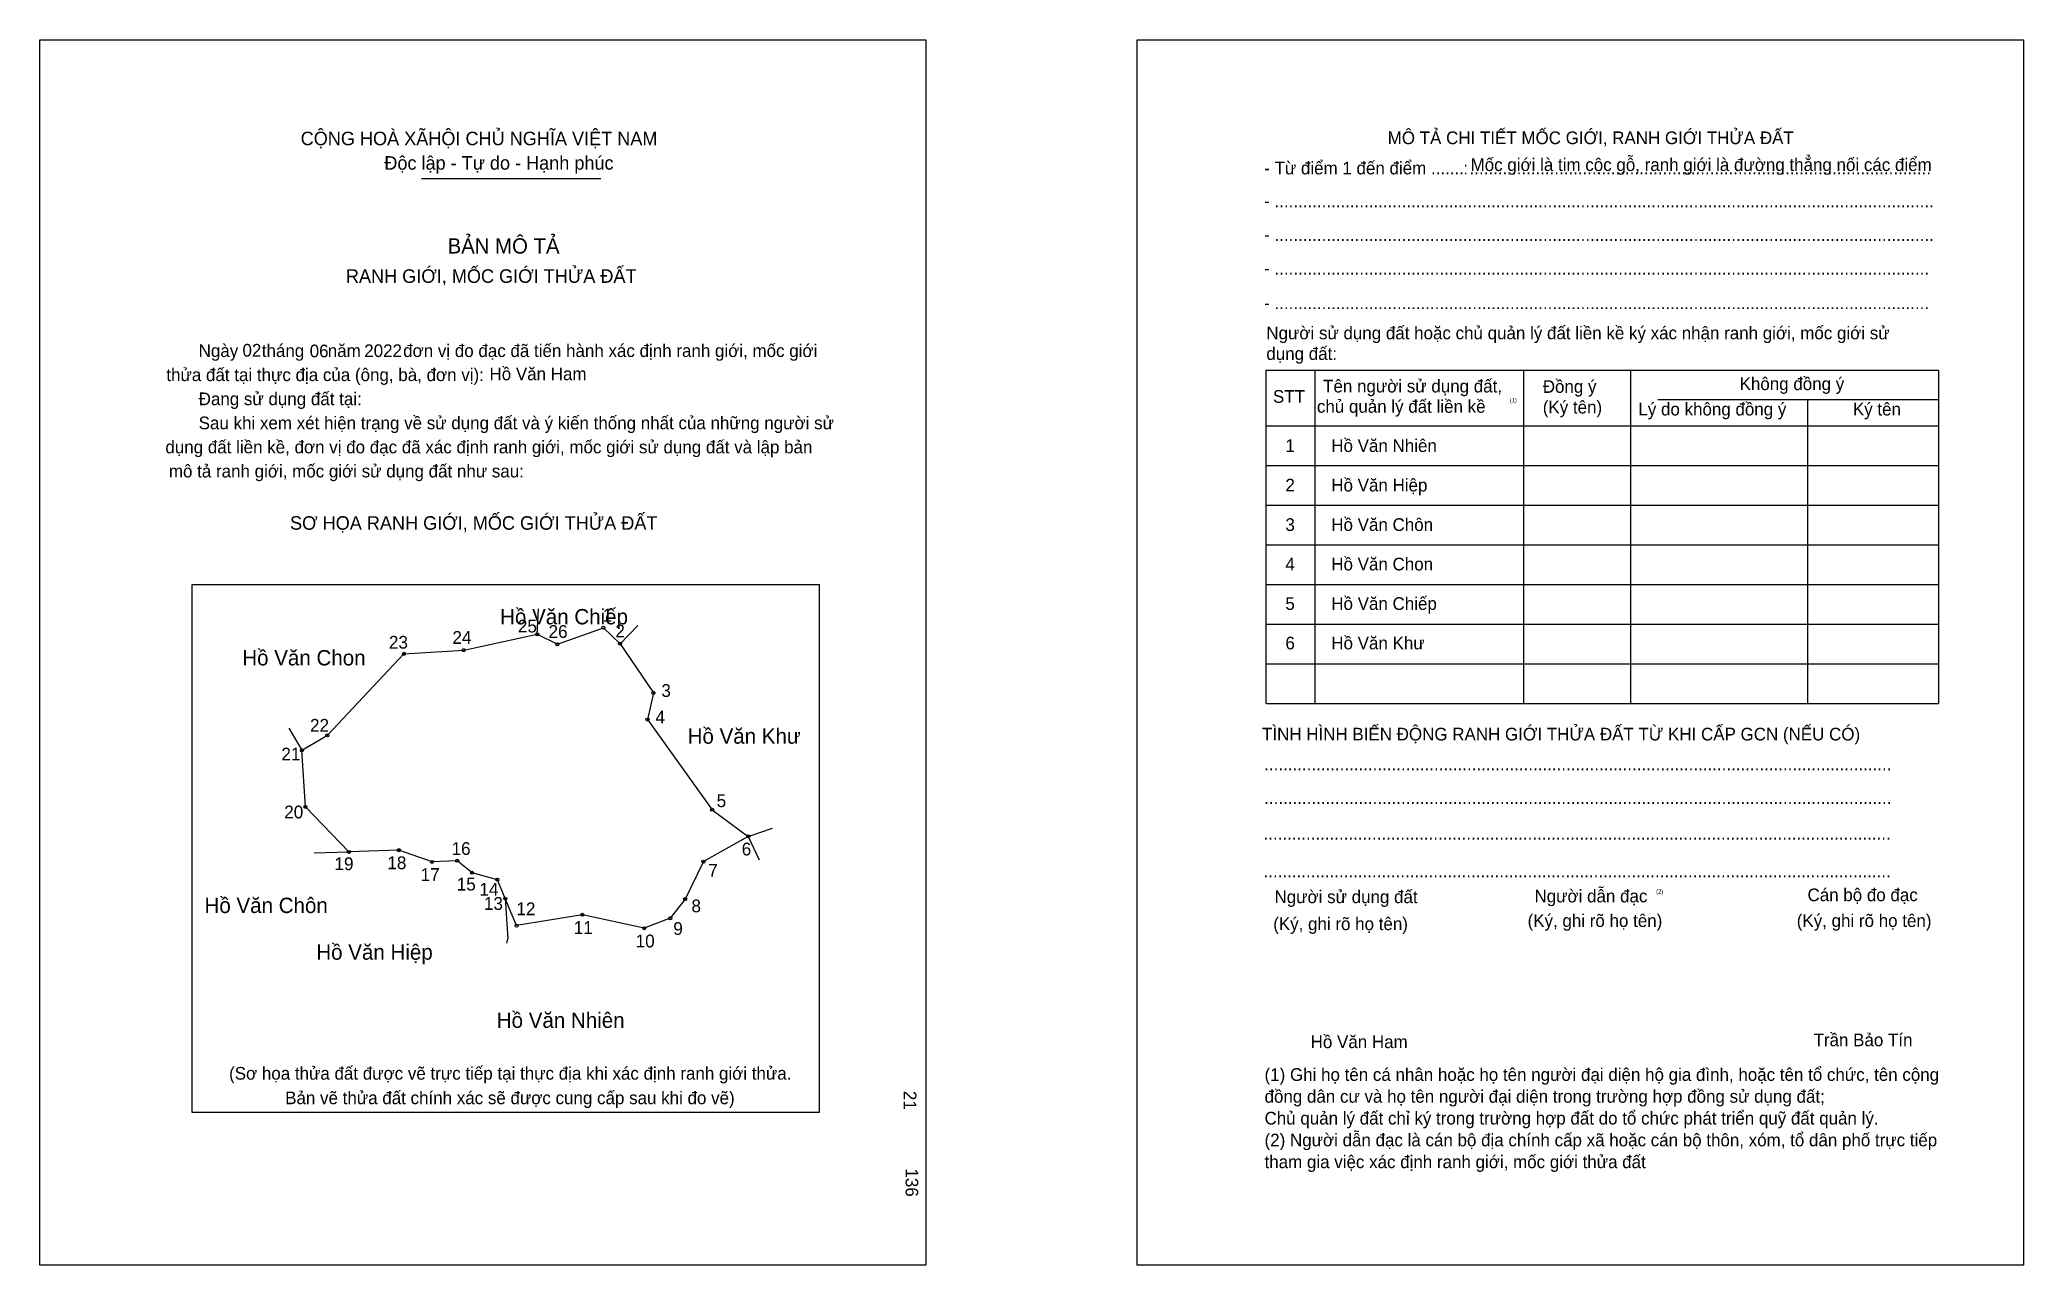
# Model space of a CAD drawing. Extents: x 547948 to 548695, y 1824761 to 1825222.
import ezdxf

# ---------------------------------------------------------------- set-up
doc = ezdxf.new("R2010")
doc.units = 0
for name, color, linetype in [('bmtKhungInTrang1', 7, 'Continuous'), ('bmtKhungInTrang2', 7, 'Continuous'), ('bmtNoiDung', 7, 'Continuous'), ('bmtTemplate', 7, 'Continuous'), ('CanhThua', 7, 'Continuous'), ('MocDinhThua', 7, 'Continuous'), ('RauThua', 7, 'Continuous'), ('SoHieuDinhThua', 7, 'Continuous'), ('TenChuLanCan', 7, 'Continuous')]:
    doc.layers.add(name, color=color, linetype=linetype)

msp = doc.modelspace()

# ---------------------------------------------------------------- linework, layer by layer
at = {"layer": 'bmtKhungInTrang1'}
msp.add_lwpolyline([(547947.94, 1825222.11), (548281.67, 1825222.11), (548281.67, 1824760.52), (547947.94, 1824760.52)], close=True, dxfattribs=at)
at = {"layer": 'bmtKhungInTrang2'}
msp.add_lwpolyline([(548361.26, 1825222.11), (548695, 1825222.11), (548695, 1824760.52), (548361.26, 1824760.52)], close=True, dxfattribs=at)
at = {"layer": 'bmtTemplate'}
for p, q in [((548091.76, 1825169.8), (548159.24, 1825169.8)), ((548428.21, 1825097.61), (548428.21, 1824972.12)), ((548506.72, 1825097.61), (548506.72, 1824972.12)), ((548547.11, 1825097.76), (548547.11, 1824972.12)), ((548663.04, 1825097.61), (548663.04, 1824972.12)), ((548557.35, 1825086.56), (548663.04, 1825086.56)), ((548409.91, 1825076.7), (548663.04, 1825076.7)), ((548409.91, 1825061.76), (548663.04, 1825061.76)), ((548409.91, 1825046.82), (548663.04, 1825046.82)), ((548409.91, 1825031.88), (548663.04, 1825031.88)), ((548409.91, 1825016.94), (548663.04, 1825016.94)), ((548409.91, 1825002), (548663.04, 1825002)), ((548409.91, 1824987.06), (548663.04, 1824987.06)), ((548409.91, 1824972.12), (548663.04, 1824972.12))]:
    msp.add_line(p, q, dxfattribs=at)
for points in [[(548409.75, 1825097.61), (548663.04, 1825097.61)], [(548409.75, 1825097.61), (548409.75, 1824972.12)], [(548613.77, 1825086.41), (548613.77, 1824972.12)]]:
    msp.add_lwpolyline(points, dxfattribs=at)
msp.add_lwpolyline([(548005.36, 1824818.01), (548005.36, 1825016.93), (548241.5, 1825016.93), (548241.5, 1824818.01)], close=True, dxfattribs=at)
at = {"layer": 'CanhThua'}
for p, q in [((548142.91, 1824994.4), (548160.24, 1825000.66)), ((548160.24, 1825000.66), (548166.52, 1824994.6)), ((548085.1, 1824990.81), (548107.62, 1824992.2)), ((548107.62, 1824992.2), (548135.33, 1824998.16)), ((548135.33, 1824998.16), (548142.91, 1824994.4)), ((548166.52, 1824994.6), (548179.07, 1824976.07)), ((548056.31, 1824960.12), (548085.1, 1824990.81)), ((548179.07, 1824976.07), (548176.85, 1824966.05)), ((548176.85, 1824966.05), (548201.2, 1824932.12)), ((548046.69, 1824954.49), (548056.31, 1824960.12)), ((548048.03, 1824933.19), (548046.69, 1824954.49)), ((548064.37, 1824916.22), (548048.03, 1824933.19)), ((548201.2, 1824932.12), (548214.8, 1824922.05)), ((548214.8, 1824922.05), (548197.95, 1824912.54)), ((548083.21, 1824916.88), (548064.37, 1824916.22)), ((548095.73, 1824912.46), (548083.21, 1824916.88)), ((548105.16, 1824912.89), (548095.73, 1824912.46)), ((548110.8, 1824908.36), (548105.16, 1824912.89)), ((548197.95, 1824912.54), (548191.04, 1824898.43)), ((548120.3, 1824905.76), (548110.8, 1824908.36)), ((548123.28, 1824898.65), (548120.3, 1824905.76)), ((548127.55, 1824888.46), (548123.28, 1824898.65)), ((548191.04, 1824898.43), (548185.43, 1824891.22)), ((548152.33, 1824892.54), (548127.55, 1824888.46)), ((548175.61, 1824887.47), (548152.33, 1824892.54)), ((548185.43, 1824891.22), (548175.61, 1824887.47))]:
    msp.add_line(p, q, dxfattribs=at)
at = {"layer": 'MocDinhThua'}
for centre in [(548160.24, 1825000.66), (548107.62, 1824992.2), (548135.33, 1824998.16), (548142.91, 1824994.4), (548166.52, 1824994.6), (548085.1, 1824990.81), (548179.07, 1824976.07), (548176.85, 1824966.05), (548046.69, 1824954.49), (548056.31, 1824960.12), (548048.03, 1824933.19), (548201.2, 1824932.12), (548083.21, 1824916.88), (548214.8, 1824922.05), (548064.37, 1824916.22), (548095.73, 1824912.46), (548105.16, 1824912.89), (548197.95, 1824912.54), (548110.8, 1824908.36), (548120.3, 1824905.76), (548123.28, 1824898.65), (548191.04, 1824898.43), (548127.55, 1824888.46), (548152.33, 1824892.54), (548175.61, 1824887.47), (548185.43, 1824891.22)]:
    msp.add_circle(centre, 0.578, dxfattribs=at)
at = {"layer": 'RauThua'}
for p, q in [((548135.33, 1824998.16), (548135.77, 1825007.76)), ((548166.52, 1824994.6), (548173.25, 1825001.49)), ((548041.76, 1824962.77), (548046.69, 1824954.49)), ((548214.8, 1824922.05), (548223.92, 1824925.12)), ((548214.8, 1824922.05), (548218.88, 1824913.29)), ((548051.28, 1824915.92), (548064.37, 1824916.22)), ((548123.28, 1824898.65), (548124.19, 1824883.48)), ((548123.88, 1824881.81), (548124.19, 1824883.48))]:
    msp.add_line(p, q, dxfattribs=at)

# ---------------------------------------------------------------- texts
at = {"layer": 'bmtNoiDung'}
for s, height, p in [('02', 4.775, (548024.31, 1825102.76)), ('06', 4.775, (548049.63, 1825102.49)), ('2022', 4.775, (548070.18, 1825102.59)), ('Hồ Văn Ham', 4.775, (548117.35, 1825093.87)), ('1', 4.78, (548417.09, 1825066.84)), ('Hồ Văn Nhiên ', 4.7752, (548434.37, 1825066.84)), ('2', 4.78, (548417.09, 1825051.97)), ('Hồ Văn Hiệp ', 4.7752, (548434.37, 1825051.97)), ('3', 4.78, (548417.09, 1825037.1)), ('Hồ Văn Chôn ', 4.7752, (548434.37, 1825037.1)), ('4', 4.78, (548417.09, 1825022.23)), ('Hồ Văn Chon ', 4.7752, (548434.37, 1825022.23)), ('5', 4.78, (548417.09, 1825007.36)), ('Hồ Văn Chiếp ', 4.7752, (548434.37, 1825007.36)), ('6', 4.78, (548417.09, 1824992.5)), ('Hồ Văn Khư ', 4.7752, (548434.37, 1824992.5)), ('Hồ Văn Ham', 4.775, (548426.59, 1824842.32))]:
    msp.add_text(s, height=height, dxfattribs=at).set_placement(p)
for s, p in [('21', (548273.36, 1824826.22)), ('136', (548274.04, 1824797))]:
    msp.add_text(s, height=4.775, rotation=270, dxfattribs=at).set_placement(p)
at = {"layer": 'bmtTemplate'}
for s, height, p in [('CỘNG HOÀ XÃHỘI CHỦ NGHĨA VIỆT NAM', 5.0935, (548046.24, 1825182.36)), ('MÔ TẢ CHI TIẾT MỐC GIỚI, RANH GIỚI THỬA ĐẤT', 4.7733, (548455.62, 1825182.77)), ('Độc lập - Tự do - Hạnh phúc', 5.0935, (548077.74, 1825173.15)), ('Mốc giới là tim cộc gỗ, ranh giới là đường thẳng nối các điểm', 4.7733, (548486.84, 1825172.65)), ('- Từ điểm 1 đến điểm .......', 4.7733, (548409.1, 1825171.38)), (':', 4.77, (548484.09, 1825171.38)), ('..................................................................................................', 4.7733, (548486.44, 1825171.38)), ('- ............................................................................................................................................', 4.77334, (548409.1, 1825159.01)), ('BẢN MÔ TẢ', 5.73, (548101.58, 1825141.58)), ('- ............................................................................................................................................', 4.77334, (548409.1, 1825146.32)), ('RANH GIỚI, MỐC GIỚI THỬA ĐẤT', 5.0935, (548063.27, 1825130.53)), ('- ...........................................................................................................................................', 4.77334, (548409.1, 1825133.62)), ('- ...........................................................................................................................................', 4.77334, (548409.1, 1825120.62)), ('Người sử dụng đất hoặc chủ quản lý đất liền kề ký xác nhận ranh giới, mốc giới sử', 4.7733, (548409.91, 1825109.27)), ('Ngày     tháng     năm         đơn vị đo đạc đã tiến hành xác định ranh giới, mốc giới ', 4.7752, (548007.82, 1825102.6)), ('dụng đất:', 4.773, (548409.91, 1825101.5)), ('thửa đất tại thực địa của (ông, bà, đơn vị):', 4.7752, (547995.65, 1825093.53)), ('Đang sử dụng đất tại:', 4.7752, (548007.82, 1825084.46)), ('STT', 4.773, (548412.4, 1825085.36)), ('Tên người sử dụng đất,', 4.7733, (548431.29, 1825089.25)), ('Đồng ý', 4.773, (548514.02, 1825089.1)), ('Không đồng ý', 4.7733, (548588.15, 1825090.14)), ('chủ quản lý đất liền kề', 4.7733, (548428.95, 1825081.61)), ('(1)', 1.592, (548501.55, 1825085.54)), ('(Ký tên)', 4.773, (548514.02, 1825081.33)), ('Lý do không đồng ý', 4.7733, (548550.03, 1825080.58)), ('Ký tên', 4.773, (548630.81, 1825080.58)), ('Sau khi xem xét hiện trạng về sử dụng đất và ý kiến thống nhất của những người sử ', 4.7752, (548007.82, 1825075.39)), ('dụng đất liền kề, đơn vị đo đạc đã xác định ranh giới, mốc giới sử dụng đất và lập bản', 4.7752, (547995.29, 1825066.32)), ('mô tả ranh giới, mốc giới sử dụng đất như sau:', 4.7752, (547996.6, 1825057.25)), ('SƠ HỌA RANH GIỚI, MỐC GIỚI THỬA ĐẤT', 5.0935, (548042.23, 1825037.55)), ('TÌNH HÌNH BIẾN ĐỘNG RANH GIỚI THỬA ĐẤT TỪ KHI CẤP GCN (NẾU CÓ)', 4.7733, (548408.29, 1824958.19)), ('.....................................................................................................................................', 4.78049, (548409.1, 1824946.96)), ('.....................................................................................................................................', 4.78049, (548409.1, 1824934.26)), ('.....................................................................................................................................', 4.78049, (548408.85, 1824920.82)), ('.....................................................................................................................................', 4.78049, (548408.85, 1824906.62)), ('Người sử dụng đất', 4.7733, (548412.99, 1824896.92)), ('Người dẫn đạc', 4.7733, (548510.89, 1824897.21)), ('(2)', 1.592, (548556.73, 1824900.51)), ('Cán bộ đo đạc', 4.7733, (548613.72, 1824897.66)), ('(Ký, ghi rõ họ tên)', 4.7733, (548412.5, 1824886.76)), ('(Ký, ghi rõ họ tên)', 4.7733, (548508.3, 1824887.95)), ('(Ký, ghi rõ họ tên)', 4.7733, (548609.67, 1824887.95)), ('Trần Bảo Tín', 4.7733, (548616, 1824843.03)), ('(Sơ họa thửa đất được vẽ trực tiếp tại thực địa khi xác định ranh giới thửa.', 4.7752, (548019.28, 1824830.44)), ('(1) Ghi họ tên cá nhân hoặc họ tên người đại diện hộ gia đình, hoặc tên tổ chức, tên cộng', 4.7733, (548409.24, 1824829.98)), ('Bản vẽ thửa đất chính xác sẽ được cung cấp sau khi đo vẽ)', 4.7752, (548040.4, 1824821.2)), ('đồng dân cư và họ tên người đại diện trong trường hợp đồng sử dụng đất;', 4.7733, (548409.24, 1824821.76)), ('Chủ quản lý đất chỉ ký trong trường hợp đất do tổ chức phát triển quỹ đất quản lý.', 4.7733, (548409.24, 1824813.55)), ('(2) Người dẫn đạc là cán bộ địa chính cấp xã hoặc cán bộ thôn, xóm, tổ dân phố trực tiếp', 4.7733, (548409.24, 1824805.33)), ('tham gia việc xác định ranh giới, mốc giới thửa đất', 4.7733, (548409.24, 1824797.11))]:
    msp.add_text(s, height=height, dxfattribs=at).set_placement(p)
at = {"layer": 'SoHieuDinhThua'}
for s, height, p in [('1', 4.82, (548160, 1825002.96)), ('24', 4.819, (548103.38, 1824994.56)), ('25', 4.819, (548128.04, 1824998.86)), ('26', 4.819, (548139.59, 1824996.8)), ('2', 4.82, (548164.75, 1824997.01)), ('23', 4.819, (548079.46, 1824992.76)), ('3', 4.82, (548182.08, 1824974.57)), ('4', 4.82, (548179.86, 1824964.61)), ('22', 4.819, (548049.74, 1824961.48)), ('21', 4.819, (548038.96, 1824950.65)), ('20', 4.819, (548040.04, 1824928.83)), ('5', 4.82, (548202.9, 1824933.09)), ('16', 4.819, (548103.06, 1824915.06)), ('6', 4.82, (548212.33, 1824914.88)), ('19', 4.819, (548058.97, 1824909.35)), ('18', 4.819, (548078.88, 1824909.7)), ('17', 4.819, (548091.43, 1824905.28)), ('7', 4.82, (548199.74, 1824906.83)), ('15', 4.819, (548105, 1824901.66)), ('14', 4.819, (548113.54, 1824899.72)), ('13', 4.819, (548115.24, 1824894.38)), ('12', 4.819, (548127.48, 1824892.38)), ('8', 4.82, (548193.4, 1824893.47)), ('11', 4.819, (548149.08, 1824885.32)), ('9', 4.82, (548186.57, 1824884.94)), ('10', 4.819, (548172.39, 1824880.25))]:
    msp.add_text(s, height=height, dxfattribs=at).set_placement(p)
at = {"layer": 'TenChuLanCan'}
for s, height, p in [('Hồ Văn Chiếp', 5.7831, (548121.35, 1825001.91)), ('Hồ Văn Chon', 5.7831, (548024.24, 1824986.45)), ('Hồ Văn Khư', 5.783, (548191.96, 1824956.95)), ('Hồ Văn Chôn', 5.7831, (548010.02, 1824893.19)), ('Hồ Văn Hiệp', 5.7831, (548052.12, 1824875.6)), ('Hồ Văn Nhiên', 5.7831, (548120.08, 1824849.95))]:
    msp.add_text(s, height=height, dxfattribs=at).set_placement(p)

doc.saveas('drawing.dxf')
